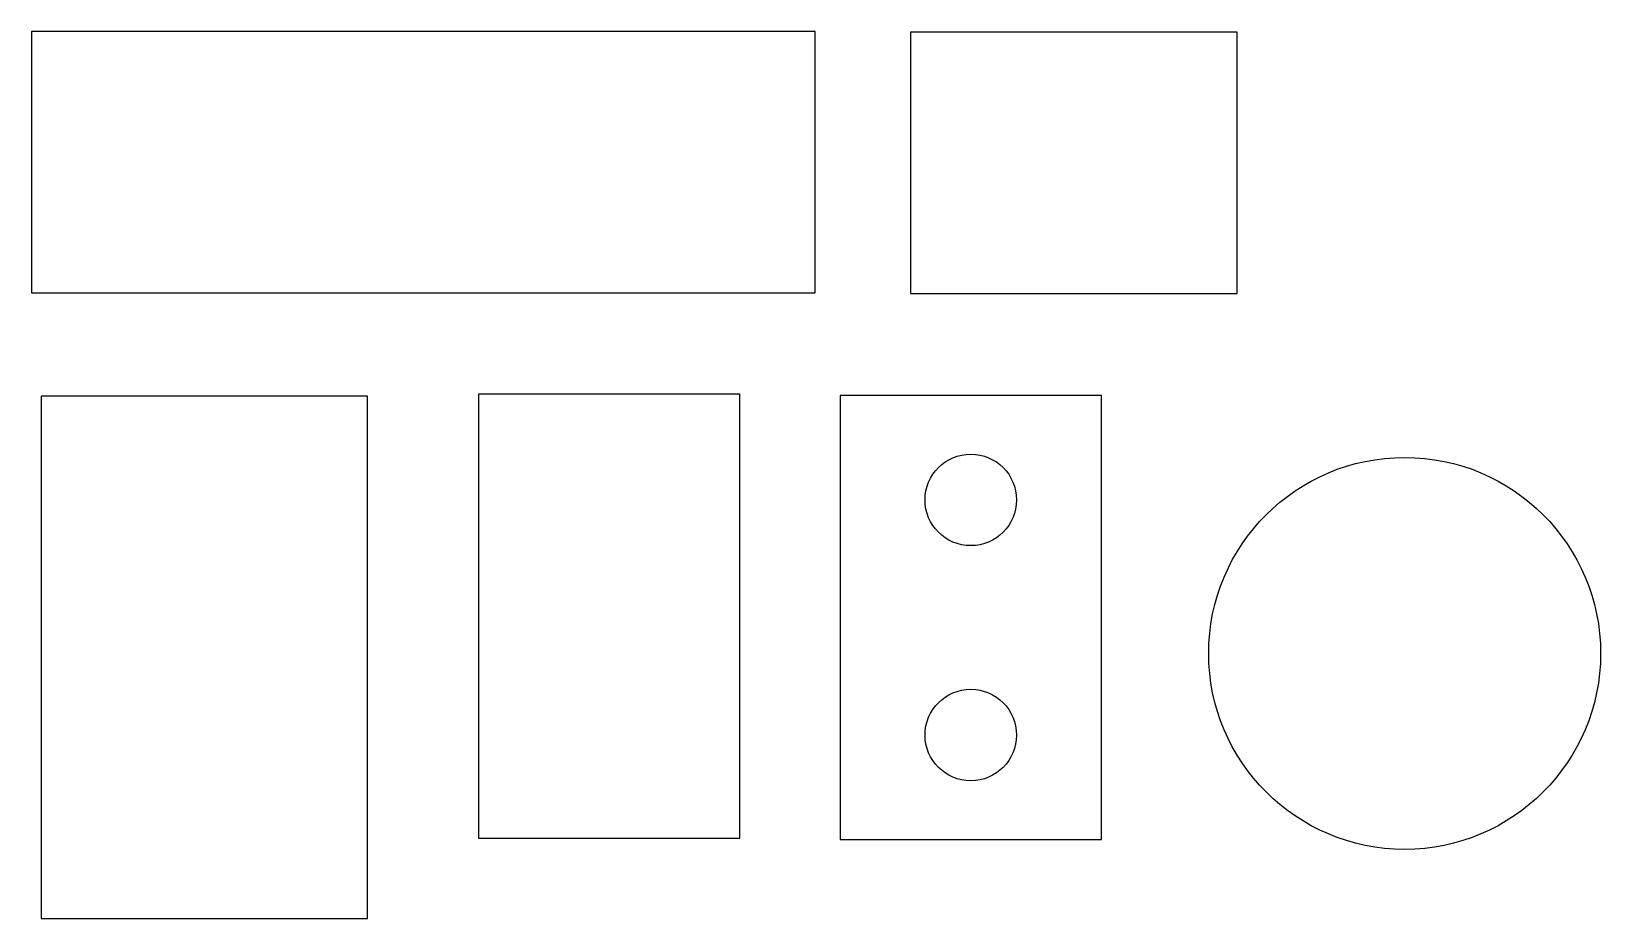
# Model space of a CAD drawing. Header units: millimetres. Extents: x 21 to 141, y 318 to 386.
import ezdxf

# ---------------------------------------------------------------- set-up
doc = ezdxf.new("R2010")
doc.units = ezdxf.units.MM

msp = doc.modelspace()

# ---------------------------------------------------------------- linework, layer by layer
at = {"color": 7, "linetype": 'Continuous', "lineweight": 25}
for p, q in [((20.51, 385.91), (20.51, 365.91)), ((80.51, 385.91), (20.51, 385.91)), ((80.51, 365.91), (80.51, 385.91)), ((87.8, 385.85), (87.8, 365.85)), ((112.8, 385.85), (87.8, 385.85)), ((112.8, 365.85), (112.8, 385.85)), ((20.51, 365.91), (80.51, 365.91)), ((87.8, 365.85), (112.8, 365.85)), ((21.25, 358), (21.25, 318)), ((46.25, 358), (21.25, 358)), ((46.25, 318), (46.25, 358)), ((54.73, 358.15), (54.73, 324.15)), ((74.73, 358.15), (54.73, 358.15)), ((74.73, 324.15), (74.73, 358.15)), ((82.42, 358.05), (82.42, 324.05)), ((102.42, 358.05), (82.42, 358.05)), ((102.42, 324.05), (102.42, 358.05)), ((54.73, 324.15), (74.73, 324.15)), ((82.42, 324.05), (102.42, 324.05)), ((21.25, 318), (46.25, 318))]:
    msp.add_line(p, q, dxfattribs=at)
for centre, radius in [((92.42, 350.05), 3.5), ((125.63, 338.3), 15), ((92.42, 332.05), 3.5)]:
    msp.add_circle(centre, radius, dxfattribs=at)

doc.saveas('drawing.dxf')
